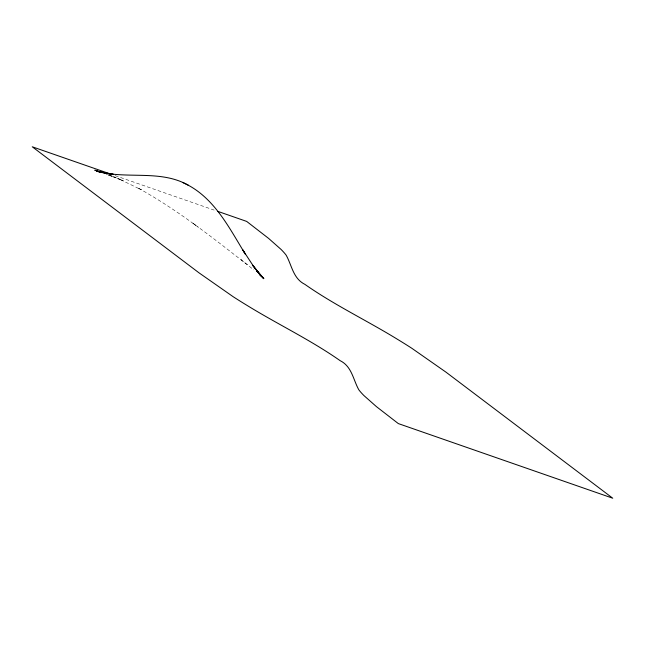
<?xml version="1.0" encoding="UTF-8"?>
<svg xmlns="http://www.w3.org/2000/svg" width="645" height="645" viewBox="0 0 645 645"><rect width="100%" height="100%" fill="white"/><g stroke="black" fill="none" stroke-linecap="round" stroke-linejoin="round"><path stroke-width="0.48" stroke-dasharray="3.23 2.42" d="M108.215 174.94L115.963 177.577L106.272 174.19M115.213 175.658L214.124 210.085M108.166 174.892L109.432 175.359M111.956 176.303L110.061 175.593L119.631 179.213L113.842 177.02L123.251 180.914L119.494 179.173L141.311 189.783L137.691 187.816C179.358 210.754 216.486 240.754 253.88 269.908M195.483 225.121L192.049 222.598L198.547 227.403M247.43 264.748L240.98 259.629L243.681 261.781"/><path stroke-width="0.97" d="M109.061 173.836L113.504 174.352L96.653 171.215C126.605 179.673 160.42 169.2 188.477 185.317C215.519 200.023 229.749 228.87 245.269 254.041L242.794 249.921L252.856 265.297L260.854 275.77L252.638 265.297L263.749 278.713L256.436 270.537L263.749 278.406L260.62 275.528M104.885 173.126L94.783 170.199L100.555 172.28M112.02 174.545L32.25 146.786L199.023 272.851L233.256 296.773A107.876 16.875 29.2 0 0 247.72 305.811C278.237 324.54 310.745 340.052 340.1 360.636C351.985 366.529 353.113 379.72 358.854 389.838A107.876 16.875 29.2 0 0 363.998 395.627L376.422 406.624L398.328 423.588L612.75 498.214L445.977 372.149L411.744 348.227A107.876 16.875 29.2 0 0 397.28 339.189C366.763 320.46 334.255 304.948 304.9 284.364C293.015 278.471 291.887 265.28 286.146 255.162A107.876 16.875 29.2 0 0 281.002 249.373L268.578 238.376L246.672 221.412L217.954 211.415M188.477 185.317L183.035 182.64M259.306 274.423L263.66 278.108"/></g></svg>
